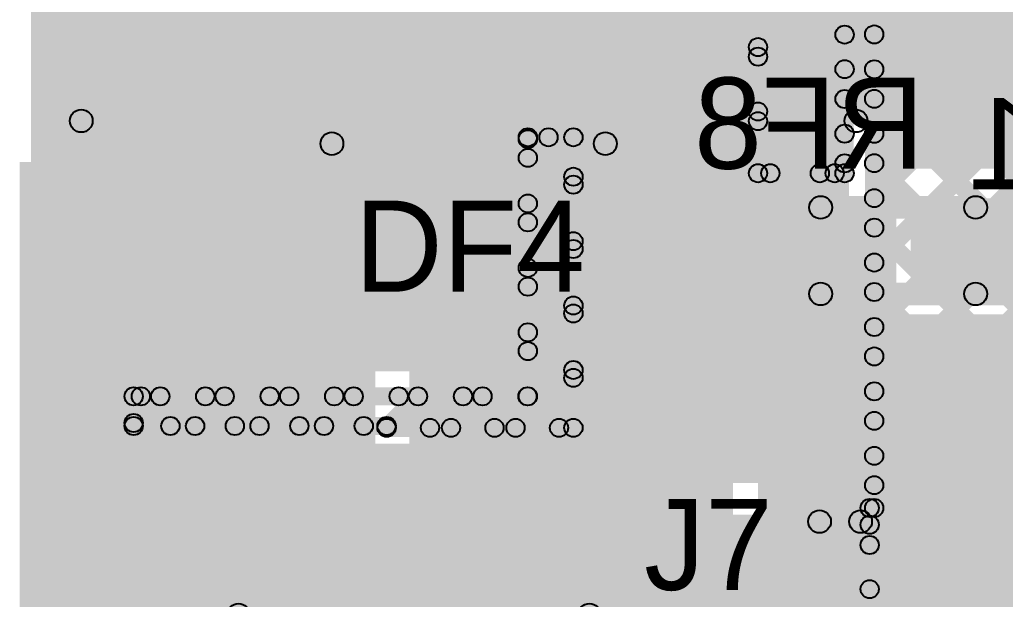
# Model space of a CAD drawing. Header units: millimetres. Extents: x 3.07 to 5.81, y 1.29 to 3.84.
# Drawn here: x 3.068 to 3.5005, y 2.4749 to 2.7294 of the extents above; entities that cross this region are included whole.
import ezdxf

# ---------------------------------------------------------------- set-up
doc = ezdxf.new("R2010")
doc.units = ezdxf.units.MM
doc.header["$MEASUREMENT"] = 0
for name, color, linetype in [('BottomLayer', 5, 'Continuous'), ('BottomOverlay', 54, 'Continuous'), ('BottomPaste', 16, 'Continuous'), ('BottomSolder', 6, 'Continuous'), ('TopLayer', 1, 'Continuous'), ('TopOverlay', 2, 'Continuous'), ('TopPaste', 8, 'Continuous'), ('TopSolder', 216, 'Continuous'), ('ViaHoleLayer', 16, 'Continuous')]:
    doc.layers.add(name, color=color, linetype=linetype)

# ---------------------------------------------------------------- blocks, each defined once
blk = doc.blocks.new('750312723_3')
at = {"layer": 'TopOverlay'}
blk.add_hatch(color=2, dxfattribs=at).paths.add_polyline_path([(0.40583, 0.28917), (0.40583, 0.27917), (-0.40617, 0.27917), (-0.40617, 0.28917)])
blk = doc.blocks.new('R__0402_B_9')
at = {"layer": 'BottomLayer'}
for points in [[(-0.0095, 0.0125), (-0.0095, -0.0125), (-0.0275, -0.0125), (-0.0275, 0.0125)], [(0.0275, 0.0125), (0.0275, -0.0125), (0.0095, -0.0125), (0.0095, 0.0125)]]:
    blk.add_hatch(color=5, dxfattribs=at).paths.add_polyline_path(points)
at = {"layer": 'BottomOverlay'}
h = blk.add_hatch(color=54, dxfattribs=at)
edge = h.paths.add_edge_path()
edge.add_arc((-0.034, 0.019), 0.005, 0, 360)
h = blk.add_hatch(color=54, dxfattribs=at)
edge = h.paths.add_edge_path()
edge.add_arc((-0.034, 0.019), 0.005, 0, 360)
for points in [[(-0.034, 0.014), (-0.034, 0.024), (0.034, 0.024), (0.034, 0.014)], [(-0.029, -0.019), (-0.039, -0.019), (-0.039, 0.019), (-0.029, 0.019)], [(0.039, -0.019), (0.029, -0.019), (0.029, 0.019), (0.039, 0.019)], [(-0.034, -0.024), (-0.034, -0.014), (0.034, -0.014), (0.034, -0.024)]]:
    blk.add_hatch(color=54, dxfattribs=at).paths.add_polyline_path(points)
h = blk.add_hatch(color=54, dxfattribs=at)
edge = h.paths.add_edge_path()
edge.add_arc((0.034, 0.019), 0.005, 0, 360)
h = blk.add_hatch(color=54, dxfattribs=at)
edge = h.paths.add_edge_path()
edge.add_arc((0.034, 0.019), 0.005, 0, 360)
h = blk.add_hatch(color=54, dxfattribs=at)
edge = h.paths.add_edge_path()
edge.add_arc((-0.034, -0.019), 0.005, 0, 360)
h = blk.add_hatch(color=54, dxfattribs=at)
edge = h.paths.add_edge_path()
edge.add_arc((-0.034, -0.019), 0.005, 0, 360)
h = blk.add_hatch(color=54, dxfattribs=at)
edge = h.paths.add_edge_path()
edge.add_arc((0.034, -0.019), 0.005, 0, 360)
h = blk.add_hatch(color=54, dxfattribs=at)
edge = h.paths.add_edge_path()
edge.add_arc((0.034, -0.019), 0.005, 0, 360)
at = {"layer": 'BottomPaste'}
for points in [[(-0.0095, 0.0125), (-0.0095, -0.0125), (-0.0275, -0.0125), (-0.0275, 0.0125)], [(0.0275, 0.0125), (0.0275, -0.0125), (0.0095, -0.0125), (0.0095, 0.0125)]]:
    blk.add_hatch(color=16, dxfattribs=at).paths.add_polyline_path(points)
at = {"layer": 'BottomSolder'}
for points in [[(-0.0055, 0.0165), (-0.0055, -0.0165), (-0.0315, -0.0165), (-0.0315, 0.0165)], [(0.0315, 0.0165), (0.0315, -0.0165), (0.0055, -0.0165), (0.0055, 0.0165)]]:
    blk.add_hatch(color=6, dxfattribs=at).paths.add_polyline_path(points)
at = {"layer": 'BottomOverlay'}
for centre in [(-0.034, 0.019), (-0.034, 0.019), (0.034, 0.019), (0.034, 0.019), (-0.034, -0.019), (-0.034, -0.019), (0.034, -0.019), (0.034, -0.019)]:
    blk.add_circle(centre, 0.005, dxfattribs=at)
blk = doc.blocks.new('RES_2512_B_23')
at = {"layer": 'BottomLayer'}
for points in [[(-0.1378, 0.0689), (-0.0748, 0.0689), (-0.0748, -0.0689), (-0.1378, -0.0689)], [(0.0748, 0.0689), (0.1378, 0.0689), (0.1378, -0.0689), (0.0748, -0.0689)]]:
    blk.add_hatch(color=5, dxfattribs=at).paths.add_polyline_path(points)
at = {"layer": 'BottomOverlay'}
h = blk.add_hatch(color=54, dxfattribs=at)
edge = h.paths.add_edge_path()
edge.add_arc((-0.146, 0.077), 0.005, 0, 360)
h = blk.add_hatch(color=54, dxfattribs=at)
edge = h.paths.add_edge_path()
edge.add_arc((-0.146, 0.077), 0.005, 0, 360)
for points in [[(0.146, 0.082), (0.146, 0.072), (-0.146, 0.072), (-0.146, 0.082)], [(-0.141, -0.077), (-0.151, -0.077), (-0.151, 0.077), (-0.141, 0.077)], [(0.151, -0.077), (0.141, -0.077), (0.141, 0.077), (0.151, 0.077)], [(0.146, -0.072), (0.146, -0.082), (-0.146, -0.082), (-0.146, -0.072)]]:
    blk.add_hatch(color=54, dxfattribs=at).paths.add_polyline_path(points)
h = blk.add_hatch(color=54, dxfattribs=at)
edge = h.paths.add_edge_path()
edge.add_arc((0.146, 0.077), 0.005, 0, 360)
h = blk.add_hatch(color=54, dxfattribs=at)
edge = h.paths.add_edge_path()
edge.add_arc((0.146, 0.077), 0.005, 0, 360)
h = blk.add_hatch(color=54, dxfattribs=at)
edge = h.paths.add_edge_path()
edge.add_arc((-0.146, -0.077), 0.005, 0, 360)
h = blk.add_hatch(color=54, dxfattribs=at)
edge = h.paths.add_edge_path()
edge.add_arc((-0.146, -0.077), 0.005, 0, 360)
h = blk.add_hatch(color=54, dxfattribs=at)
edge = h.paths.add_edge_path()
edge.add_arc((0.146, -0.077), 0.005, 0, 360)
h = blk.add_hatch(color=54, dxfattribs=at)
edge = h.paths.add_edge_path()
edge.add_arc((0.146, -0.077), 0.005, 0, 360)
at = {"layer": 'BottomPaste'}
for points in [[(-0.1378, 0.0689), (-0.0748, 0.0689), (-0.0748, -0.0689), (-0.1378, -0.0689)], [(0.0748, 0.0689), (0.1378, 0.0689), (0.1378, -0.0689), (0.0748, -0.0689)]]:
    blk.add_hatch(color=16, dxfattribs=at).paths.add_polyline_path(points)
at = {"layer": 'BottomSolder'}
for points in [[(-0.1418, 0.0729), (-0.0708, 0.0729), (-0.0708, -0.0729), (-0.1418, -0.0729)], [(0.0708, 0.0729), (0.1418, 0.0729), (0.1418, -0.0729), (0.0708, -0.0729)]]:
    blk.add_hatch(color=6, dxfattribs=at).paths.add_polyline_path(points)
at = {"layer": 'BottomOverlay'}
for centre in [(-0.146, 0.077), (-0.146, 0.077), (0.146, 0.077), (0.146, 0.077), (-0.146, -0.077), (-0.146, -0.077), (0.146, -0.077), (0.146, -0.077)]:
    blk.add_circle(centre, 0.005, dxfattribs=at)
blk = doc.blocks.new('DF04S_T_72')
at = {"layer": 'TopLayer'}
for points in [[(-0.12638, 0.20236), (-0.07835, 0.20236), (-0.07835, 0.14173), (-0.12638, 0.14173)], [(0.07835, 0.20236), (0.12638, 0.20236), (0.12638, 0.14173), (0.07835, 0.14173)], [(-0.12638, -0.14173), (-0.07835, -0.14173), (-0.07835, -0.20236), (-0.12638, -0.20236)], [(0.07835, -0.14173), (0.12638, -0.14173), (0.12638, -0.20236), (0.07835, -0.20236)]]:
    blk.add_hatch(color=1, dxfattribs=at).paths.add_polyline_path(points)
at = {"layer": 'TopOverlay'}
h = blk.add_hatch(color=2, dxfattribs=at)
edge = h.paths.add_edge_path()
edge.add_arc((0.14382, 0.155), 0.00984, 0, 360)
h = blk.add_hatch(color=2, dxfattribs=at)
edge = h.paths.add_edge_path()
edge.add_arc((0.16618, 0.155), 0.00984, 0, 360)
h = blk.add_hatch(color=2, dxfattribs=at)
edge = h.paths.add_edge_path()
edge.add_arc((-0.06, 0.13), 0.005, 0, 360)
for points in [[(-0.06, 0.125), (-0.06, 0.135), (0.06, 0.135), (0.06, 0.125)], [(-0.165, -0.12), (-0.175, -0.12), (-0.175, 0.115), (-0.165, 0.115)], [(0.175, -0.12), (0.165, -0.12), (0.165, 0.115), (0.175, 0.115)], [(-0.06, -0.135), (-0.06, -0.125), (0.06, -0.125), (0.06, -0.135)]]:
    blk.add_hatch(color=2, dxfattribs=at).paths.add_polyline_path(points)
h = blk.add_hatch(color=2, dxfattribs=at)
edge = h.paths.add_edge_path()
edge.add_arc((0.06, 0.13), 0.005, 0, 360)
h = blk.add_hatch(color=2, dxfattribs=at)
edge = h.paths.add_edge_path()
edge.add_arc((-0.17, 0.115), 0.005, 0, 360)
h = blk.add_hatch(color=2, dxfattribs=at)
edge = h.paths.add_edge_path()
edge.add_arc((0.17, 0.115), 0.005, 0, 360)
h = blk.add_hatch(color=2, dxfattribs=at)
edge = h.paths.add_edge_path()
edge.add_arc((-0.17, -0.12), 0.005, 0, 360)
h = blk.add_hatch(color=2, dxfattribs=at)
edge = h.paths.add_edge_path()
edge.add_arc((0.17, -0.12), 0.005, 0, 360)
h = blk.add_hatch(color=2, dxfattribs=at)
edge = h.paths.add_edge_path()
edge.add_arc((-0.06, -0.13), 0.005, 0, 360)
h = blk.add_hatch(color=2, dxfattribs=at)
edge = h.paths.add_edge_path()
edge.add_arc((0.06, -0.13), 0.005, 0, 360)
at = {"layer": 'TopPaste'}
for points in [[(-0.12638, 0.20236), (-0.07835, 0.20236), (-0.07835, 0.14173), (-0.12638, 0.14173)], [(0.07835, 0.20236), (0.12638, 0.20236), (0.12638, 0.14173), (0.07835, 0.14173)], [(-0.12638, -0.14173), (-0.07835, -0.14173), (-0.07835, -0.20236), (-0.12638, -0.20236)], [(0.07835, -0.14173), (0.12638, -0.14173), (0.12638, -0.20236), (0.07835, -0.20236)]]:
    blk.add_hatch(color=8, dxfattribs=at).paths.add_polyline_path(points)
at = {"layer": 'TopSolder'}
for points in [[(-0.13038, 0.20636), (-0.07435, 0.20636), (-0.07435, 0.13773), (-0.13038, 0.13773)], [(0.07435, 0.20636), (0.13038, 0.20636), (0.13038, 0.13773), (0.07435, 0.13773)], [(-0.13038, -0.13773), (-0.07435, -0.13773), (-0.07435, -0.20636), (-0.13038, -0.20636)], [(0.07435, -0.13773), (0.13038, -0.13773), (0.13038, -0.20636), (0.07435, -0.20636)]]:
    blk.add_hatch(color=216, dxfattribs=at).paths.add_polyline_path(points)
at = {"layer": 'TopOverlay', "const_width": 0.01969}
blk.add_lwpolyline([(0.16618, 0.155, 1), (0.14382, 0.155, 1)], format="xyb", close=True, dxfattribs=at)
at = {"layer": 'TopOverlay'}
for centre, radius in [((0.14382, 0.155), 0.00984), ((0.16618, 0.155), 0.00984), ((-0.06, 0.13), 0.005), ((0.06, 0.13), 0.005), ((-0.17, 0.115), 0.005), ((0.17, 0.115), 0.005), ((-0.17, -0.12), 0.005), ((0.17, -0.12), 0.005), ((-0.06, -0.13), 0.005), ((0.06, -0.13), 0.005)]:
    blk.add_circle(centre, radius, dxfattribs=at)
blk = doc.blocks.new('SMB_B_77')
at = {"layer": 'BottomLayer'}
for points in [[(-0.12951, 0.054), (-0.04451, 0.054), (-0.04451, -0.054), (-0.12951, -0.054)], [(0.04451, 0.054), (0.12951, 0.054), (0.12951, -0.054), (0.04451, -0.054)]]:
    blk.add_hatch(color=5, dxfattribs=at).paths.add_polyline_path(points)
at = {"layer": 'BottomOverlay'}
h = blk.add_hatch(color=54, dxfattribs=at)
edge = h.paths.add_edge_path()
edge.add_arc((-0.095, 0.081), 0.005, 0, 360)
h = blk.add_hatch(color=54, dxfattribs=at)
edge = h.paths.add_edge_path()
edge.add_arc((-0.095, 0.081), 0.005, 0, 360)
for points in [[(-0.095, 0.076), (-0.095, 0.086), (0.099, 0.086), (0.099, 0.076)], [(0.099, 0.058), (0.19, 0.058), (0.19, 0.086), (0.099, 0.086)], [(0.133, -0.086), (0.19, -0.086), (0.19, 0.086), (0.133, 0.086)], [(-0.1, 0.081), (-0.09, 0.081), (-0.09, 0.063), (-0.1, 0.063)], [(0.094, 0.081), (0.104, 0.081), (0.104, 0.063), (0.094, 0.063)], [(0.099, -0.086), (0.19, -0.086), (0.19, -0.058), (0.099, -0.058)], [(-0.1, -0.063), (-0.09, -0.063), (-0.09, -0.081), (-0.1, -0.081)], [(0.094, -0.063), (0.104, -0.063), (0.104, -0.081), (0.094, -0.081)], [(-0.095, -0.086), (-0.095, -0.076), (0.099, -0.076), (0.099, -0.086)]]:
    blk.add_hatch(color=54, dxfattribs=at).paths.add_polyline_path(points)
h = blk.add_hatch(color=54, dxfattribs=at)
edge = h.paths.add_edge_path()
edge.add_arc((0.099, 0.081), 0.005, 0, 360)
h = blk.add_hatch(color=54, dxfattribs=at)
edge = h.paths.add_edge_path()
edge.add_arc((0.099, 0.081), 0.005, 0, 360)
h = blk.add_hatch(color=54, dxfattribs=at)
edge = h.paths.add_edge_path()
edge.add_arc((-0.095, 0.063), 0.005, 0, 360)
h = blk.add_hatch(color=54, dxfattribs=at)
edge = h.paths.add_edge_path()
edge.add_arc((0.099, 0.063), 0.005, 0, 360)
h = blk.add_hatch(color=54, dxfattribs=at)
edge = h.paths.add_edge_path()
edge.add_arc((-0.095, -0.063), 0.005, 0, 360)
h = blk.add_hatch(color=54, dxfattribs=at)
edge = h.paths.add_edge_path()
edge.add_arc((0.099, -0.063), 0.005, 0, 360)
h = blk.add_hatch(color=54, dxfattribs=at)
edge = h.paths.add_edge_path()
edge.add_arc((-0.095, -0.081), 0.005, 0, 360)
h = blk.add_hatch(color=54, dxfattribs=at)
edge = h.paths.add_edge_path()
edge.add_arc((-0.095, -0.081), 0.005, 0, 360)
h = blk.add_hatch(color=54, dxfattribs=at)
edge = h.paths.add_edge_path()
edge.add_arc((0.099, -0.081), 0.005, 0, 360)
h = blk.add_hatch(color=54, dxfattribs=at)
edge = h.paths.add_edge_path()
edge.add_arc((0.099, -0.081), 0.005, 0, 360)
at = {"layer": 'BottomPaste'}
for points in [[(-0.12951, 0.054), (-0.04451, 0.054), (-0.04451, -0.054), (-0.12951, -0.054)], [(0.04451, 0.054), (0.12951, 0.054), (0.12951, -0.054), (0.04451, -0.054)]]:
    blk.add_hatch(color=16, dxfattribs=at).paths.add_polyline_path(points)
at = {"layer": 'BottomSolder'}
for points in [[(-0.13351, 0.058), (-0.04051, 0.058), (-0.04051, -0.058), (-0.13351, -0.058)], [(0.04051, 0.058), (0.13351, 0.058), (0.13351, -0.058), (0.04051, -0.058)]]:
    blk.add_hatch(color=6, dxfattribs=at).paths.add_polyline_path(points)
at = {"layer": 'BottomOverlay'}
for centre in [(-0.095, 0.081), (-0.095, 0.081), (0.099, 0.081), (0.099, 0.081), (-0.095, 0.063), (0.099, 0.063), (-0.095, -0.063), (0.099, -0.063), (-0.095, -0.081), (-0.095, -0.081), (0.099, -0.081), (0.099, -0.081)]:
    blk.add_circle(centre, 0.005, dxfattribs=at)

msp = doc.modelspace()

# ---------------------------------------------------------------- hatches: boundary and pattern name
at = {"layer": 'BottomLayer'}
for points in [[(3.441, 2.664), (3.588, 2.664), (3.588, 3.183), (3.441, 3.183)], [(3.322, 2.418), (3.381, 2.418), (3.381, 2.782), (3.322, 2.782)], [(3.396, 2.662), (3.388, 2.662), (3.388, 2.755), (3.396, 2.755)], [(3.39483, 2.71035), (3.38917, 2.71601), (3.42717, 2.75401), (3.43283, 2.74835)], [(3.434, 2.662), (3.426, 2.662), (3.426, 2.755), (3.434, 2.755)], [(3.38917, 2.74286), (3.39483, 2.74852), (3.43283, 2.71052), (3.42717, 2.70486)], [(3.073, 2.575), (3.28, 2.575), (3.28, 2.734), (3.073, 2.734)], [(3.39483, 2.68207), (3.38917, 2.68772), (3.42717, 2.72572), (3.43283, 2.72007)], [(3.38917, 2.71458), (3.39483, 2.72023), (3.43283, 2.68223), (3.42717, 2.67658)], [(3.40022, 2.65917), (3.39456, 2.66483), (3.42717, 2.69744), (3.43283, 2.69178)], [(3.38917, 2.68629), (3.39483, 2.69195), (3.42195, 2.66483), (3.41629, 2.65917)], [(3.291, 2.6738), (3.291, 2.6818), (3.311, 2.6818), (3.311, 2.6738)], [(3.295, 2.564), (3.287, 2.564), (3.287, 2.6778), (3.295, 2.6778)], [(3.29383, 2.66592), (3.28817, 2.67158), (3.29723, 2.68063), (3.30288, 2.67497)], [(3.28817, 2.67415), (3.29383, 2.67981), (3.31383, 2.65981), (3.30817, 2.65415)], [(3.315, 2.5502), (3.307, 2.5502), (3.307, 2.6778), (3.315, 2.6778)], [(3.4285, 2.65917), (3.42285, 2.66483), (3.42717, 2.66915), (3.43283, 2.6635)], [(3.392, 2.658), (3.392, 2.666), (3.43, 2.666), (3.43, 2.658)], [(3.29383, 2.63763), (3.28817, 2.64329), (3.30817, 2.66329), (3.31383, 2.65763)], [(3.28817, 2.64587), (3.29383, 2.65153), (3.31383, 2.63153), (3.30817, 2.62587)], [(3.392, 2.586), (3.452, 2.586), (3.452, 2.651), (3.392, 2.651)], [(3.461, 2.604), (3.647, 2.604), (3.647, 2.651), (3.461, 2.651)], [(3.29383, 2.60935), (3.28817, 2.61501), (3.30817, 2.63501), (3.31383, 2.62935)], [(3.28817, 2.61759), (3.29383, 2.62324), (3.31383, 2.60324), (3.30817, 2.59759)], [(3.29383, 2.58107), (3.28817, 2.58672), (3.30817, 2.60672), (3.31383, 2.60107)], [(3.28817, 2.5893), (3.29383, 2.59496), (3.31383, 2.57496), (3.30817, 2.5693)], [(3.392, 2.443), (3.566, 2.443), (3.566, 2.59), (3.392, 2.59)], [(3.28842, 2.54737), (3.28276, 2.55303), (3.30817, 2.57844), (3.31383, 2.57278)], [(3.12083, 2.54949), (3.11517, 2.55514), (3.12686, 2.56683), (3.13251, 2.56117)], [(3.118, 2.56), (3.118, 2.568), (3.291, 2.568), (3.291, 2.56)], [(3.11831, 2.56117), (3.12397, 2.56683), (3.13697, 2.55383), (3.13131, 2.54817)], [(3.1478, 2.54817), (3.14214, 2.55383), (3.15514, 2.56683), (3.1608, 2.56117)], [(3.1466, 2.56117), (3.15225, 2.56683), (3.16525, 2.55383), (3.1596, 2.54817)], [(3.17608, 2.54817), (3.17042, 2.55383), (3.18342, 2.56683), (3.18908, 2.56117)], [(3.17488, 2.56117), (3.18054, 2.56683), (3.19354, 2.55383), (3.18788, 2.54817)], [(3.20437, 2.54817), (3.19871, 2.55383), (3.21171, 2.56683), (3.21737, 2.56117)], [(3.20316, 2.56117), (3.20882, 2.56683), (3.22182, 2.55383), (3.21616, 2.54817)], [(3.23185, 2.54737), (3.22619, 2.55303), (3.23999, 2.56683), (3.24565, 2.56117)], [(3.23145, 2.56117), (3.23711, 2.56683), (3.25091, 2.55303), (3.24525, 2.54737)], [(3.26013, 2.54737), (3.25447, 2.55303), (3.26828, 2.56683), (3.27393, 2.56117)], [(3.25973, 2.56117), (3.26539, 2.56683), (3.27919, 2.55303), (3.27354, 2.54737)], [(3.28802, 2.56117), (3.29367, 2.56683), (3.30748, 2.55303), (3.30182, 2.54737)], [(3.122, 2.551), (3.114, 2.551), (3.114, 2.564), (3.122, 2.564)], [(3.118, 2.547), (3.118, 2.555), (3.229, 2.555), (3.229, 2.547)], [(3.229, 2.5462), (3.229, 2.5542), (3.311, 2.5542), (3.311, 2.5462)], [(3.071, 2.163), (3.218, 2.163), (3.218, 2.54), (3.071, 2.54)]]:
    msp.add_hatch(color=5, dxfattribs=at).paths.add_polyline_path(points)
h = msp.add_hatch(color=5, dxfattribs=at)
edge = h.paths.add_edge_path()
edge.add_arc((3.43, 2.72289), 0.004, 0, 360)
h = msp.add_hatch(color=5, dxfattribs=at)
edge = h.paths.add_edge_path()
edge.add_arc((3.392, 2.7174), 0.004, 0, 360)
h = msp.add_hatch(color=5, dxfattribs=at)
edge = h.paths.add_edge_path()
edge.add_arc((3.392, 2.71318), 0.004, 0, 360)
h = msp.add_hatch(color=5, dxfattribs=at)
edge = h.paths.add_edge_path()
edge.add_arc((3.112, 2.703), 0.01181, 0, 360)
h = msp.add_hatch(color=5, dxfattribs=at)
edge = h.paths.add_edge_path()
edge.add_arc((3.138, 2.703), 0.01181, 0, 360)
h = msp.add_hatch(color=5, dxfattribs=at)
edge = h.paths.add_edge_path()
edge.add_arc((3.164, 2.703), 0.01181, 0, 360)
h = msp.add_hatch(color=5, dxfattribs=at)
edge = h.paths.add_edge_path()
edge.add_arc((3.19, 2.703), 0.01181, 0, 360)
h = msp.add_hatch(color=5, dxfattribs=at)
edge = h.paths.add_edge_path()
edge.add_arc((3.43, 2.70769), 0.004, 0, 360)
h = msp.add_hatch(color=5, dxfattribs=at)
edge = h.paths.add_edge_path()
edge.add_arc((3.43, 2.69461), 0.004, 0, 360)
h = msp.add_hatch(color=5, dxfattribs=at)
edge = h.paths.add_edge_path()
edge.add_arc((3.392, 2.68912), 0.004, 0, 360)
h = msp.add_hatch(color=5, dxfattribs=at)
edge = h.paths.add_edge_path()
edge.add_arc((3.392, 2.68489), 0.004, 0, 360)
h = msp.add_hatch(color=5, dxfattribs=at)
edge = h.paths.add_edge_path()
edge.add_arc((3.291, 2.6778), 0.004, 0, 360)
h = msp.add_hatch(color=5, dxfattribs=at)
edge = h.paths.add_edge_path()
edge.add_arc((3.291, 2.6778), 0.004, 0, 360)
h = msp.add_hatch(color=5, dxfattribs=at)
edge = h.paths.add_edge_path()
edge.add_arc((3.30006, 2.6778), 0.004, 0, 360)
h = msp.add_hatch(color=5, dxfattribs=at)
edge = h.paths.add_edge_path()
edge.add_arc((3.311, 2.6778), 0.004, 0, 360)
h = msp.add_hatch(color=5, dxfattribs=at)
edge = h.paths.add_edge_path()
edge.add_arc((3.311, 2.6778), 0.004, 0, 360)
h = msp.add_hatch(color=5, dxfattribs=at)
edge = h.paths.add_edge_path()
edge.add_arc((3.43, 2.6794), 0.004, 0, 360)
h = msp.add_hatch(color=5, dxfattribs=at)
edge = h.paths.add_edge_path()
edge.add_arc((3.291, 2.67698), 0.004, 0, 360)
h = msp.add_hatch(color=5, dxfattribs=at)
edge = h.paths.add_edge_path()
edge.add_arc((3.291, 2.66875), 0.004, 0, 360)
h = msp.add_hatch(color=5, dxfattribs=at)
edge = h.paths.add_edge_path()
edge.add_arc((3.43, 2.66633), 0.004, 0, 360)
h = msp.add_hatch(color=5, dxfattribs=at)
edge = h.paths.add_edge_path()
edge.add_arc((3.311, 2.66046), 0.004, 0, 360)
h = msp.add_hatch(color=5, dxfattribs=at)
edge = h.paths.add_edge_path()
edge.add_arc((3.392, 2.662), 0.004, 0, 360)
h = msp.add_hatch(color=5, dxfattribs=at)
edge = h.paths.add_edge_path()
edge.add_arc((3.392, 2.662), 0.004, 0, 360)
h = msp.add_hatch(color=5, dxfattribs=at)
edge = h.paths.add_edge_path()
edge.add_arc((3.39739, 2.662), 0.004, 0, 360)
h = msp.add_hatch(color=5, dxfattribs=at)
edge = h.paths.add_edge_path()
edge.add_arc((3.41912, 2.662), 0.004, 0, 360)
h = msp.add_hatch(color=5, dxfattribs=at)
edge = h.paths.add_edge_path()
edge.add_arc((3.42567, 2.662), 0.004, 0, 360)
h = msp.add_hatch(color=5, dxfattribs=at)
edge = h.paths.add_edge_path()
edge.add_arc((3.43, 2.662), 0.004, 0, 360)
h = msp.add_hatch(color=5, dxfattribs=at)
edge = h.paths.add_edge_path()
edge.add_arc((3.43, 2.662), 0.004, 0, 360)
h = msp.add_hatch(color=5, dxfattribs=at)
edge = h.paths.add_edge_path()
edge.add_arc((3.311, 2.65698), 0.004, 0, 360)
h = msp.add_hatch(color=5, dxfattribs=at)
edge = h.paths.add_edge_path()
edge.add_arc((3.291, 2.6487), 0.004, 0, 360)
h = msp.add_hatch(color=5, dxfattribs=at)
edge = h.paths.add_edge_path()
edge.add_arc((3.291, 2.64046), 0.004, 0, 360)
h = msp.add_hatch(color=5, dxfattribs=at)
edge = h.paths.add_edge_path()
edge.add_arc((3.311, 2.63218), 0.004, 0, 360)
h = msp.add_hatch(color=5, dxfattribs=at)
edge = h.paths.add_edge_path()
edge.add_arc((3.311, 2.6287), 0.004, 0, 360)
h = msp.add_hatch(color=5, dxfattribs=at)
edge = h.paths.add_edge_path()
edge.add_arc((3.291, 2.62041), 0.004, 0, 360)
h = msp.add_hatch(color=5, dxfattribs=at)
edge = h.paths.add_edge_path()
edge.add_arc((3.291, 2.61218), 0.004, 0, 360)
h = msp.add_hatch(color=5, dxfattribs=at)
edge = h.paths.add_edge_path()
edge.add_arc((3.311, 2.60389), 0.004, 0, 360)
h = msp.add_hatch(color=5, dxfattribs=at)
edge = h.paths.add_edge_path()
edge.add_arc((3.311, 2.60041), 0.004, 0, 360)
h = msp.add_hatch(color=5, dxfattribs=at)
edge = h.paths.add_edge_path()
edge.add_arc((3.291, 2.59213), 0.004, 0, 360)
h = msp.add_hatch(color=5, dxfattribs=at)
edge = h.paths.add_edge_path()
edge.add_arc((3.291, 2.58389), 0.004, 0, 360)
h = msp.add_hatch(color=5, dxfattribs=at)
edge = h.paths.add_edge_path()
edge.add_arc((3.311, 2.57561), 0.004, 0, 360)
h = msp.add_hatch(color=5, dxfattribs=at)
edge = h.paths.add_edge_path()
edge.add_arc((3.311, 2.57213), 0.004, 0, 360)
h = msp.add_hatch(color=5, dxfattribs=at)
edge = h.paths.add_edge_path()
edge.add_arc((3.118, 2.564), 0.004, 0, 360)
h = msp.add_hatch(color=5, dxfattribs=at)
edge = h.paths.add_edge_path()
edge.add_arc((3.118, 2.564), 0.004, 0, 360)
h = msp.add_hatch(color=5, dxfattribs=at)
edge = h.paths.add_edge_path()
edge.add_arc((3.12114, 2.564), 0.004, 0, 360)
h = msp.add_hatch(color=5, dxfattribs=at)
edge = h.paths.add_edge_path()
edge.add_arc((3.12968, 2.564), 0.004, 0, 360)
h = msp.add_hatch(color=5, dxfattribs=at)
edge = h.paths.add_edge_path()
edge.add_arc((3.14942, 2.564), 0.004, 0, 360)
h = msp.add_hatch(color=5, dxfattribs=at)
edge = h.paths.add_edge_path()
edge.add_arc((3.15797, 2.564), 0.004, 0, 360)
h = msp.add_hatch(color=5, dxfattribs=at)
edge = h.paths.add_edge_path()
edge.add_arc((3.17771, 2.564), 0.004, 0, 360)
h = msp.add_hatch(color=5, dxfattribs=at)
edge = h.paths.add_edge_path()
edge.add_arc((3.18625, 2.564), 0.004, 0, 360)
h = msp.add_hatch(color=5, dxfattribs=at)
edge = h.paths.add_edge_path()
edge.add_arc((3.20599, 2.564), 0.004, 0, 360)
h = msp.add_hatch(color=5, dxfattribs=at)
edge = h.paths.add_edge_path()
edge.add_arc((3.21454, 2.564), 0.004, 0, 360)
h = msp.add_hatch(color=5, dxfattribs=at)
edge = h.paths.add_edge_path()
edge.add_arc((3.23428, 2.564), 0.004, 0, 360)
h = msp.add_hatch(color=5, dxfattribs=at)
edge = h.paths.add_edge_path()
edge.add_arc((3.24282, 2.564), 0.004, 0, 360)
h = msp.add_hatch(color=5, dxfattribs=at)
edge = h.paths.add_edge_path()
edge.add_arc((3.26256, 2.564), 0.004, 0, 360)
h = msp.add_hatch(color=5, dxfattribs=at)
edge = h.paths.add_edge_path()
edge.add_arc((3.27111, 2.564), 0.004, 0, 360)
h = msp.add_hatch(color=5, dxfattribs=at)
edge = h.paths.add_edge_path()
edge.add_arc((3.29085, 2.564), 0.004, 0, 360)
h = msp.add_hatch(color=5, dxfattribs=at)
edge = h.paths.add_edge_path()
edge.add_arc((3.291, 2.564), 0.004, 0, 360)
h = msp.add_hatch(color=5, dxfattribs=at)
edge = h.paths.add_edge_path()
edge.add_arc((3.291, 2.564), 0.004, 0, 360)
h = msp.add_hatch(color=5, dxfattribs=at)
edge = h.paths.add_edge_path()
edge.add_arc((3.118, 2.55232), 0.004, 0, 360)
h = msp.add_hatch(color=5, dxfattribs=at)
edge = h.paths.add_edge_path()
edge.add_arc((3.118, 2.551), 0.004, 0, 360)
h = msp.add_hatch(color=5, dxfattribs=at)
edge = h.paths.add_edge_path()
edge.add_arc((3.118, 2.551), 0.004, 0, 360)
h = msp.add_hatch(color=5, dxfattribs=at)
edge = h.paths.add_edge_path()
edge.add_arc((3.13414, 2.551), 0.004, 0, 360)
h = msp.add_hatch(color=5, dxfattribs=at)
edge = h.paths.add_edge_path()
edge.add_arc((3.14497, 2.551), 0.004, 0, 360)
h = msp.add_hatch(color=5, dxfattribs=at)
edge = h.paths.add_edge_path()
edge.add_arc((3.16242, 2.551), 0.004, 0, 360)
h = msp.add_hatch(color=5, dxfattribs=at)
edge = h.paths.add_edge_path()
edge.add_arc((3.17325, 2.551), 0.004, 0, 360)
h = msp.add_hatch(color=5, dxfattribs=at)
edge = h.paths.add_edge_path()
edge.add_arc((3.19071, 2.551), 0.004, 0, 360)
h = msp.add_hatch(color=5, dxfattribs=at)
edge = h.paths.add_edge_path()
edge.add_arc((3.20154, 2.551), 0.004, 0, 360)
h = msp.add_hatch(color=5, dxfattribs=at)
edge = h.paths.add_edge_path()
edge.add_arc((3.21899, 2.551), 0.004, 0, 360)
h = msp.add_hatch(color=5, dxfattribs=at)
edge = h.paths.add_edge_path()
edge.add_arc((3.229, 2.551), 0.004, 0, 360)
h = msp.add_hatch(color=5, dxfattribs=at)
edge = h.paths.add_edge_path()
edge.add_arc((3.229, 2.5502), 0.004, 0, 360)
h = msp.add_hatch(color=5, dxfattribs=at)
edge = h.paths.add_edge_path()
edge.add_arc((3.22902, 2.5502), 0.004, 0, 360)
h = msp.add_hatch(color=5, dxfattribs=at)
edge = h.paths.add_edge_path()
edge.add_arc((3.24808, 2.5502), 0.004, 0, 360)
h = msp.add_hatch(color=5, dxfattribs=at)
edge = h.paths.add_edge_path()
edge.add_arc((3.2573, 2.5502), 0.004, 0, 360)
h = msp.add_hatch(color=5, dxfattribs=at)
edge = h.paths.add_edge_path()
edge.add_arc((3.27636, 2.5502), 0.004, 0, 360)
h = msp.add_hatch(color=5, dxfattribs=at)
edge = h.paths.add_edge_path()
edge.add_arc((3.28559, 2.5502), 0.004, 0, 360)
h = msp.add_hatch(color=5, dxfattribs=at)
edge = h.paths.add_edge_path()
edge.add_arc((3.30465, 2.5502), 0.004, 0, 360)
h = msp.add_hatch(color=5, dxfattribs=at)
edge = h.paths.add_edge_path()
edge.add_arc((3.311, 2.5502), 0.004, 0, 360)
h = msp.add_hatch(color=5, dxfattribs=at)
edge = h.paths.add_edge_path()
edge.add_arc((3.311, 2.5502), 0.004, 0, 360)
at = {"layer": 'BottomSolder'}
h = msp.add_hatch(color=6, dxfattribs=at)
edge = h.paths.add_edge_path()
edge.add_arc((3.112, 2.703), 0.01581, 0, 360)
h = msp.add_hatch(color=6, dxfattribs=at)
edge = h.paths.add_edge_path()
edge.add_arc((3.138, 2.703), 0.01581, 0, 360)
h = msp.add_hatch(color=6, dxfattribs=at)
edge = h.paths.add_edge_path()
edge.add_arc((3.164, 2.703), 0.01581, 0, 360)
h = msp.add_hatch(color=6, dxfattribs=at)
edge = h.paths.add_edge_path()
edge.add_arc((3.19, 2.703), 0.01581, 0, 360)
at = {"layer": 'TopLayer'}
for points in [[(3.33143, 2.85717), (3.33709, 2.86283), (3.92725, 2.27266), (3.92159, 2.26701)], [(3.35971, 2.85717), (3.36537, 2.86283), (3.95111, 2.27709), (3.94545, 2.27143)], [(3.44383, 2.50479), (3.43817, 2.51045), (3.74458, 2.81685), (3.75023, 2.8112)], [(3.44583, 2.64821), (3.44017, 2.65387), (3.60627, 2.81997), (3.61193, 2.81431)], [(3.44583, 2.61993), (3.44017, 2.62559), (3.61363, 2.79905), (3.61929, 2.79339)], [(3.44383, 2.47651), (3.43817, 2.48216), (3.75284, 2.79684), (3.7585, 2.79118)], [(3.44383, 2.44822), (3.43817, 2.45388), (3.76688, 2.78258), (3.77253, 2.77693)], [(3.44583, 2.59164), (3.44017, 2.5973), (3.62699, 2.78412), (3.63264, 2.77846)], [(3.44383, 2.41994), (3.43817, 2.4256), (3.78661, 2.77404), (3.79227, 2.76838)], [(3.44583, 2.70478), (3.44017, 2.71044), (3.50531, 2.77558), (3.51097, 2.76992)], [(3.44583, 2.56336), (3.44017, 2.56902), (3.6459, 2.77474), (3.65155, 2.76909)], [(3.44583, 2.53508), (3.44017, 2.54073), (3.67414, 2.7747), (3.67979, 2.76904)], [(3.44583, 2.6765), (3.44017, 2.68215), (3.53169, 2.77367), (3.53734, 2.76801)], [(3.447, 2.515), (3.439, 2.515), (3.439, 2.745), (3.447, 2.745)], [(3.239, 2.526), (3.432, 2.526), (3.432, 2.734), (3.239, 2.734)], [(3.074, 2.678), (3.293, 2.678), (3.293, 2.733), (3.074, 2.733)], [(3.44017, 2.72014), (3.44583, 2.7258), (3.91041, 2.26122), (3.90476, 2.25556)], [(3.44017, 2.69186), (3.44583, 2.69752), (3.89898, 2.24437), (3.89332, 2.23871)], [(3.44017, 2.66358), (3.44583, 2.66923), (3.83805, 2.27701), (3.83239, 2.27135)], [(3.068, 2.308), (3.224, 2.308), (3.224, 2.667), (3.068, 2.667)], [(3.44017, 2.63529), (3.44583, 2.64095), (3.81608, 2.27069), (3.81043, 2.26504)], [(3.44017, 2.60701), (3.44583, 2.61266), (3.80042, 2.25807), (3.79477, 2.25241)], [(3.44017, 2.57872), (3.44583, 2.58438), (3.75867, 2.27154), (3.75301, 2.26588)], [(3.44017, 2.55044), (3.44583, 2.5561), (3.72556, 2.27637), (3.7199, 2.27071)], [(3.44017, 2.52215), (3.44583, 2.52781), (3.67881, 2.29483), (3.67315, 2.28917)], [(3.445, 2.297), (3.437, 2.297), (3.437, 2.515), (3.445, 2.515)], [(3.183, 2.308), (3.43, 2.308), (3.43, 2.512), (3.183, 2.512)], [(3.43817, 2.49587), (3.44383, 2.50153), (3.65053, 2.29483), (3.64487, 2.28917)]]:
    msp.add_hatch(color=1, dxfattribs=at).paths.add_polyline_path(points)
h = msp.add_hatch(color=1, dxfattribs=at)
edge = h.paths.add_edge_path()
edge.add_arc((3.443, 2.72297), 0.004, 0, 360)
h = msp.add_hatch(color=1, dxfattribs=at)
edge = h.paths.add_edge_path()
edge.add_arc((3.112, 2.703), 0.01181, 0, 360)
h = msp.add_hatch(color=1, dxfattribs=at)
edge = h.paths.add_edge_path()
edge.add_arc((3.138, 2.703), 0.01181, 0, 360)
h = msp.add_hatch(color=1, dxfattribs=at)
edge = h.paths.add_edge_path()
edge.add_arc((3.164, 2.703), 0.01181, 0, 360)
h = msp.add_hatch(color=1, dxfattribs=at)
edge = h.paths.add_edge_path()
edge.add_arc((3.19, 2.703), 0.01181, 0, 360)
h = msp.add_hatch(color=1, dxfattribs=at)
edge = h.paths.add_edge_path()
edge.add_arc((3.443, 2.70761), 0.004, 0, 360)
h = msp.add_hatch(color=1, dxfattribs=at)
edge = h.paths.add_edge_path()
edge.add_arc((3.443, 2.69469), 0.004, 0, 360)
h = msp.add_hatch(color=1, dxfattribs=at)
edge = h.paths.add_edge_path()
edge.add_arc((3.443, 2.67933), 0.004, 0, 360)
h = msp.add_hatch(color=1, dxfattribs=at)
edge = h.paths.add_edge_path()
edge.add_arc((3.443, 2.6664), 0.004, 0, 360)
h = msp.add_hatch(color=1, dxfattribs=at)
edge = h.paths.add_edge_path()
edge.add_arc((3.443, 2.65104), 0.004, 0, 360)
h = msp.add_hatch(color=1, dxfattribs=at)
edge = h.paths.add_edge_path()
edge.add_arc((3.443, 2.63812), 0.004, 0, 360)
h = msp.add_hatch(color=1, dxfattribs=at)
edge = h.paths.add_edge_path()
edge.add_arc((3.443, 2.62276), 0.004, 0, 360)
h = msp.add_hatch(color=1, dxfattribs=at)
edge = h.paths.add_edge_path()
edge.add_arc((3.443, 2.60984), 0.004, 0, 360)
h = msp.add_hatch(color=1, dxfattribs=at)
edge = h.paths.add_edge_path()
edge.add_arc((3.443, 2.59447), 0.004, 0, 360)
h = msp.add_hatch(color=1, dxfattribs=at)
edge = h.paths.add_edge_path()
edge.add_arc((3.443, 2.58155), 0.004, 0, 360)
h = msp.add_hatch(color=1, dxfattribs=at)
edge = h.paths.add_edge_path()
edge.add_arc((3.443, 2.56619), 0.004, 0, 360)
h = msp.add_hatch(color=1, dxfattribs=at)
edge = h.paths.add_edge_path()
edge.add_arc((3.443, 2.55327), 0.004, 0, 360)
h = msp.add_hatch(color=1, dxfattribs=at)
edge = h.paths.add_edge_path()
edge.add_arc((3.443, 2.5379), 0.004, 0, 360)
h = msp.add_hatch(color=1, dxfattribs=at)
edge = h.paths.add_edge_path()
edge.add_arc((3.443, 2.52498), 0.004, 0, 360)
h = msp.add_hatch(color=1, dxfattribs=at)
edge = h.paths.add_edge_path()
edge.add_arc((3.441, 2.515), 0.004, 0, 360)
h = msp.add_hatch(color=1, dxfattribs=at)
edge = h.paths.add_edge_path()
edge.add_arc((3.443, 2.515), 0.004, 0, 360)
h = msp.add_hatch(color=1, dxfattribs=at)
edge = h.paths.add_edge_path()
edge.add_arc((3.441, 2.50762), 0.004, 0, 360)
h = msp.add_hatch(color=1, dxfattribs=at)
edge = h.paths.add_edge_path()
edge.add_arc((3.441, 2.4987), 0.004, 0, 360)
h = msp.add_hatch(color=1, dxfattribs=at)
edge = h.paths.add_edge_path()
edge.add_arc((3.441, 2.47934), 0.004, 0, 360)
at = {"layer": 'TopSolder'}
h = msp.add_hatch(color=216, dxfattribs=at)
edge = h.paths.add_edge_path()
edge.add_arc((3.112, 2.703), 0.01581, 0, 360)
h = msp.add_hatch(color=216, dxfattribs=at)
edge = h.paths.add_edge_path()
edge.add_arc((3.138, 2.703), 0.01581, 0, 360)
h = msp.add_hatch(color=216, dxfattribs=at)
edge = h.paths.add_edge_path()
edge.add_arc((3.164, 2.703), 0.01581, 0, 360)
h = msp.add_hatch(color=216, dxfattribs=at)
edge = h.paths.add_edge_path()
edge.add_arc((3.19, 2.703), 0.01581, 0, 360)
at = {"layer": 'ViaHoleLayer'}
h = msp.add_hatch(color=16, dxfattribs=at)
edge = h.paths.add_edge_path()
edge.add_arc((3.112, 2.703), 0.00787, 0, 360)
h = msp.add_hatch(color=16, dxfattribs=at)
edge = h.paths.add_edge_path()
edge.add_arc((3.138, 2.703), 0.00787, 0, 360)
h = msp.add_hatch(color=16, dxfattribs=at)
edge = h.paths.add_edge_path()
edge.add_arc((3.164, 2.703), 0.00787, 0, 360)
h = msp.add_hatch(color=16, dxfattribs=at)
edge = h.paths.add_edge_path()
edge.add_arc((3.19, 2.703), 0.00787, 0, 360)

# ---------------------------------------------------------------- linework, layer by layer
at = {"layer": 'BottomLayer'}
for centre in [(3.43, 2.72289), (3.392, 2.7174), (3.392, 2.71318), (3.43, 2.70769), (3.43, 2.69461), (3.392, 2.68912), (3.392, 2.68489), (3.291, 2.6778), (3.291, 2.6778), (3.30006, 2.6778), (3.311, 2.6778), (3.311, 2.6778), (3.43, 2.6794), (3.291, 2.67698), (3.291, 2.66875), (3.43, 2.66633), (3.311, 2.66046), (3.392, 2.662), (3.392, 2.662), (3.39739, 2.662), (3.41912, 2.662), (3.42567, 2.662), (3.43, 2.662), (3.43, 2.662), (3.311, 2.65698), (3.291, 2.6487), (3.291, 2.64046), (3.311, 2.63218), (3.311, 2.6287), (3.291, 2.62041), (3.291, 2.61218), (3.311, 2.60389), (3.311, 2.60041), (3.291, 2.59213), (3.291, 2.58389), (3.311, 2.57561), (3.311, 2.57213), (3.118, 2.564), (3.118, 2.564), (3.12114, 2.564), (3.12968, 2.564), (3.14942, 2.564), (3.15797, 2.564), (3.17771, 2.564), (3.18625, 2.564), (3.20599, 2.564), (3.21454, 2.564), (3.23428, 2.564), (3.24282, 2.564), (3.26256, 2.564), (3.27111, 2.564), (3.29085, 2.564), (3.291, 2.564), (3.291, 2.564), (3.118, 2.55232), (3.118, 2.551), (3.118, 2.551), (3.13414, 2.551), (3.14497, 2.551), (3.16242, 2.551), (3.17325, 2.551), (3.19071, 2.551), (3.20154, 2.551), (3.21899, 2.551), (3.229, 2.551), (3.229, 2.5502), (3.22902, 2.5502), (3.24808, 2.5502), (3.2573, 2.5502), (3.27636, 2.5502), (3.28559, 2.5502), (3.30465, 2.5502), (3.311, 2.5502), (3.311, 2.5502)]:
    msp.add_circle(centre, 0.004, dxfattribs=at)
at = {"layer": 'TopLayer'}
for centre in [(3.443, 2.72297), (3.443, 2.70761), (3.443, 2.69469), (3.443, 2.67933), (3.443, 2.6664), (3.443, 2.65104), (3.443, 2.63812), (3.443, 2.62276), (3.443, 2.60984), (3.443, 2.59447), (3.443, 2.58155), (3.443, 2.56619), (3.443, 2.55327), (3.443, 2.5379), (3.443, 2.52498), (3.441, 2.515), (3.443, 2.515), (3.441, 2.50762), (3.441, 2.4987), (3.441, 2.47934)]:
    msp.add_circle(centre, 0.004, dxfattribs=at)

# ---------------------------------------------------------------- block references
for name, p, rotation in [('DF04S_T_72', (3.265, 2.805), 360), ('750312723_3', (3.73183, 2.52217), 90), ('RES_2512_B_23', (3.241, 2.614), 270), ('R__0402_B_9', (3.4535, 2.628), 360), ('SMB_B_77', (3.5, 2.41), 90)]:
    msp.add_blockref(name, p, dxfattribs=dict(rotation=rotation))

# ---------------------------------------------------------------- texts
at = {"layer": 'BottomOverlay', "text_generation_flag": 2}
for s, p in [('RF8', (3.465, 2.664)), ('CF1', (3.585, 2.655))]:
    msp.add_text(s, height=0.04, dxfattribs=at).set_placement(p)
at = {"layer": 'TopOverlay'}
for s, p in [('DF4', (3.215, 2.61)), ('J7', (3.342, 2.479))]:
    msp.add_text(s, height=0.04, dxfattribs=at).set_placement(p)

doc.saveas('drawing.dxf')
